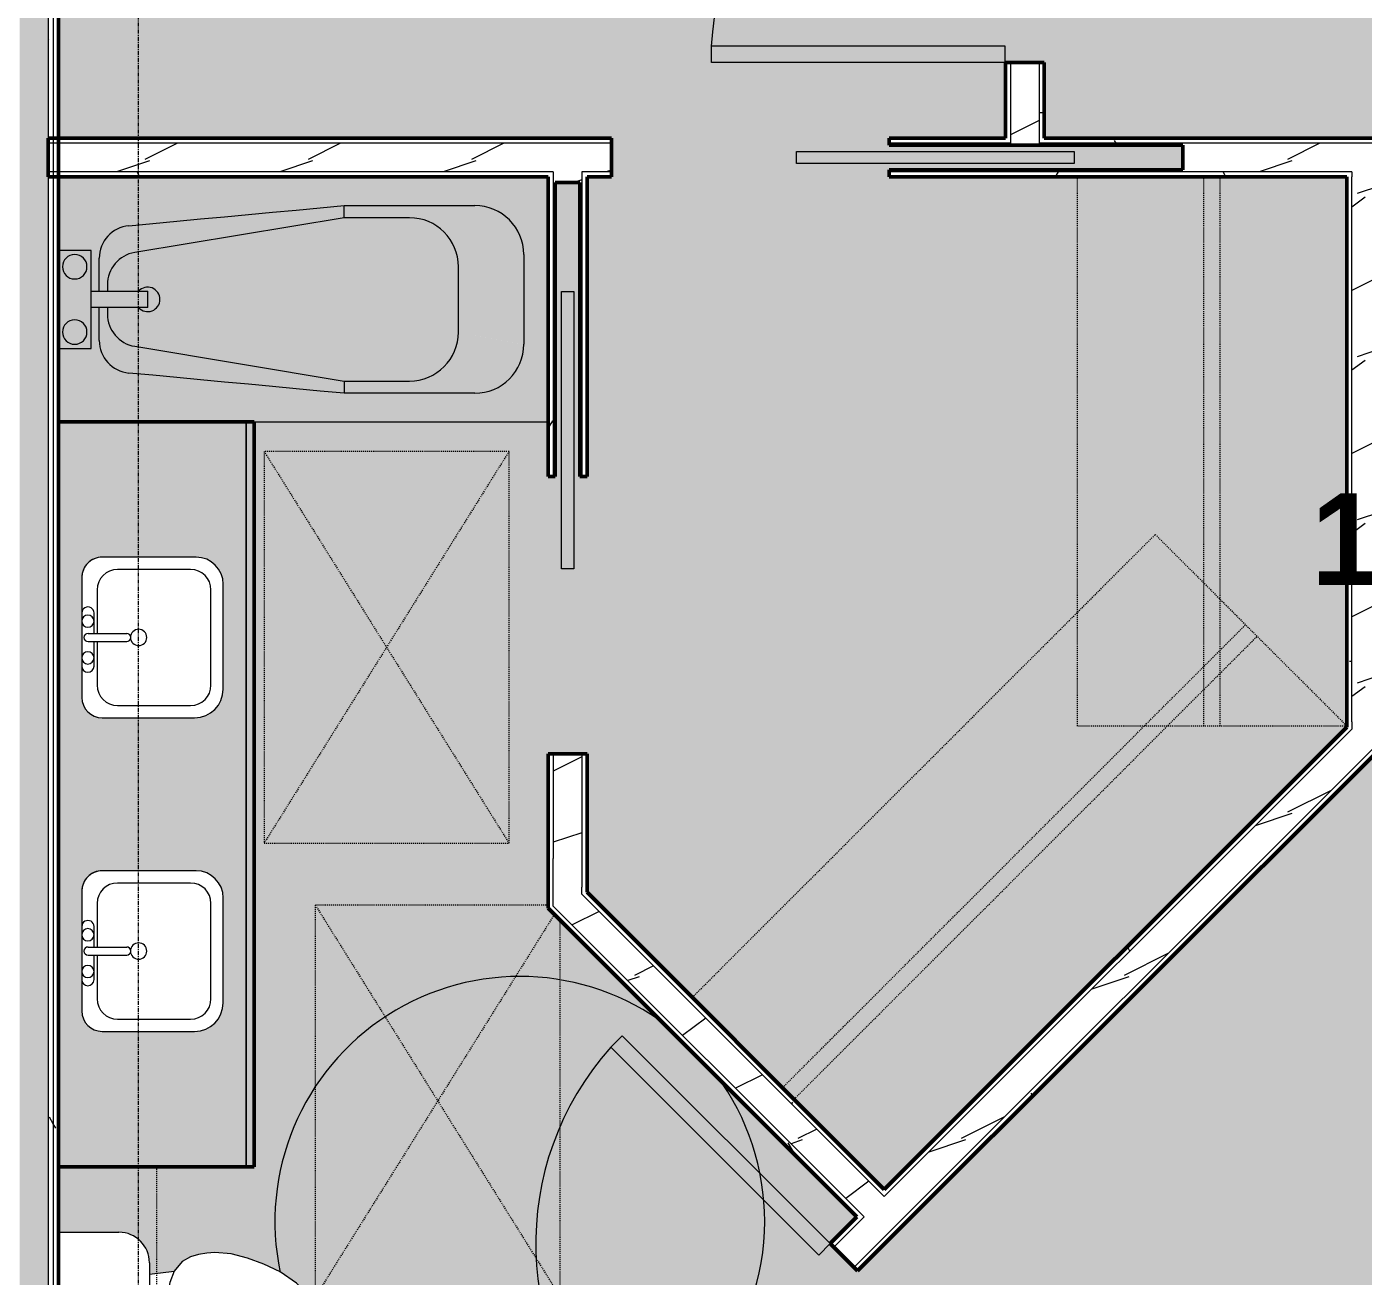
# Model space of a CAD drawing. Header units: inches. Extents: x -4294 to -464, y 9706 to 12475.
# Drawn here: x -2514 to -2350.3, y 10523.1 to 10676.2 of the extents above; entities that cross this region are included whole.
import ezdxf

# ---------------------------------------------------------------- set-up
doc = ezdxf.new("R2010")
doc.units = ezdxf.units.IN
doc.header["$MEASUREMENT"] = 0
doc.linetypes.add('Dash', pattern=[0.25, 0.125, -0.125])
doc.linetypes.add('Grid Line 1_2_', pattern=[0.875, 0.5, -0.125, 0.125, -0.125])
for name, color, linetype, lineweight in [('0-1', 7, 'Continuous', 5), ('0-2', 7, 'Continuous', 9), ('A-AREA-IDEN', 2, 'Continuous', 9), ('A-AREA-PATT-4', 141, 'Continuous', 9), ('A-DETL-1', 92, 'Continuous', 9), ('A-DOOR-1', 7, 'Continuous', 9), ('A-DOOR-2', 170, 'Continuous', 20), ('A-GENM-HDLN-1', 7, 'Dash', 9), ('A-WALL', 113, 'Continuous', 13), ('A-WALL-4', 250, 'Continuous', 50), ('A-WALL-5', 130, 'Continuous', 13), ('A-WALL-PATT-1', 7, 'Continuous', 9), ('A-WALL-PATT-2', 8, 'Continuous', 9), ('A-WALL-PATT-5', 111, 'Continuous', 9), ('I-WALL-2', 2, 'Continuous', 50), ('P-SANR-FIXT-2', 7, 'Continuous', 9), ('P-SANR-FIXT-3', 8, 'Continuous', 9), ('Q-CASE-1', 53, 'Continuous', 9), ('Q-CASE-2', 250, 'Continuous', 50), ('Q-CASE-3', 7, 'Continuous', 9), ('Q-CASE-HDLN-1', 7, 'Dash', 9), ('S-GRID-1', 1, 'Grid Line 1_2_', 9)]:
    doc.layers.add(name, color=color, linetype=linetype, lineweight=lineweight)
doc.styles.add('Century Gothic_B', font='GOTHICB.TTF', dxfattribs={"height": 11.25})
pattern_1 = [(0, (0, 0), (38.4, 9.6), [1.584, -27.216, 1.584, -27.216, -153.6]), (0, (0, 0), (38.4, 9.6), [-57.6, 1.584, -56.016, 1.584, -27.216, -67.2]), (0, (0, 0), (38.4, 9.6), [-144, 1.584, -17.616, 1.584, -46.416]), (120, (14.4, 4.8), (-27.513844, 28.4553755), [1.584, -27.216, 1.584, -27.216, -153.6]), (120, (14.4, 4.8), (-27.513844, 28.4553755), [-57.6, 1.584, -56.016, 1.584, -27.216, -67.2]), (120, (14.4, 4.8), (-27.513844, 28.4553755), [-144, 1.584, -17.616, 1.584, -46.416]), (240, (19.2, 24), (-10.886156, -38.0553755), [1.584, -27.216, 1.584, -27.216, -153.6]), (240, (19.2, 24), (-10.886156, -38.0553755), [-57.6, 1.584, -56.016, 1.584, -27.216, -67.2]), (240, (19.2, 24), (-10.886156, -38.0553755), [-144, 1.584, -17.616, 1.584, -46.416])]
pattern_2 = [(216.87, (7.997, 19.992), (59.9755286, 39.9843071), [9.996, -89.964]), (206.565, (19.992, 13.994), (-19.991807, -19.992219), [22.352, -22.352]), (198.435, (19.992, 3.998), (-39.983821, -19.991955), [12.644, -50.576])]

# ---------------------------------------------------------------- blocks, each defined once
blk = doc.blocks.new('Single-Flush - 36_ x 84_-1372824-FLOOR PLAN - 2ND FLOOR')
at = {"layer": 'A-DOOR-1'}
blk.add_arc((18, -2.38), 36.07, 180, 266.8211, dxfattribs=at)
at = {"layer": 'A-DOOR-2'}
for p, q in [((16, -2.38), (16, -38.39)), ((18, -2.38), (16, -2.38)), ((18, -2.38), (18, -38.39)), ((18, -38.39), (16, -38.39))]:
    blk.add_line(p, q, dxfattribs=at)
blk = doc.blocks.new('Pocket_Door_2385 - 34_ x 80_-1722096-FLOOR PLAN - 2ND FLOOR')
at = {"layer": 'A-DOOR-2'}
for p, q in [((-39.67, -0.75), (-39.67, 0.75)), ((-39.67, 0.75), (-5.67, 0.75)), ((-5.67, 0.75), (-5.67, -0.75)), ((-5.67, -0.75), (-39.67, -0.75))]:
    blk.add_line(p, q, dxfattribs=at)
blk = doc.blocks.new('Bath Tub - Maestro - 60_x30_-V47-FLOOR PLAN - 2ND FLOOR')
at = {"layer": 'P-SANR-FIXT-3'}
for points in [[(11.37, -30), (60, -30), (60, 0), (0, 0), (0, -9), (4, -9), (4, -14), (5, -14), (5.05, -9.3), (5.21, -8.67), (5.48, -8.06), (5.83, -7.51), (6.3, -7.01), (6.79, -6.62), (7.36, -6.31), (7.98, -6.09), (8.63, -5.97), (35, -3.5), (51, -3.5), (52.04, -3.59), (53.05, -3.86), (54, -4.3), (54.86, -4.9), (55.6, -5.64), (56.2, -6.5), (56.64, -7.45), (56.91, -8.46), (57, -9.5), (57, -20.5), (56.8, -22.05), (56.2, -23.5), (55.24, -24.74), (54, -25.7), (52.55, -26.3), (51, -26.5), (34.42, -26.45), (7.98, -23.91), (7.36, -23.69), (6.79, -23.38), (6.27, -22.97), (5.83, -22.49), (5.48, -21.94), (5.21, -21.33), (5.05, -20.7), (5, -19.39), (5, -16), (4, -16), (4, -21), (0, -21), (0, -30)], [(9.35, -9.26), (35, -5), (35, -3.5), (8.63, -5.97), (9.17, -8.44)], [(38.94, -5), (43, -5), (51, -3.5), (35, -3.5), (35, -5)], [(49, -11), (57, -9.5), (56.91, -8.46), (56.64, -7.45), (56.2, -6.5), (55.6, -5.64), (54.86, -4.9), (54, -4.3), (53.05, -3.86), (52.04, -3.59), (51, -3.5), (43, -5), (44.55, -5.2), (46.03, -5.83), (47.28, -6.81), (48.2, -8), (48.8, -9.5), (48.9, -10.25)], [(6, -13.2), (6.24, -11.83), (6.98, -10.59), (8.03, -9.72), (9.35, -9.26), (8.63, -5.97), (7.98, -6.09), (7.36, -6.31), (6.74, -6.66), (6.27, -7.03), (5.72, -7.68), (5.48, -8.06), (5.21, -8.67), (5.05, -9.3), (5, -9.96), (5.92, -12.94)], [(38.94, -25), (43, -25), (44.55, -24.8), (46, -24.2), (47.24, -23.24), (48.2, -22), (48.8, -20.5), (49, -19), (49, -11), (48.8, -9.45), (48.12, -7.9), (47.24, -6.76), (46, -5.8), (44.55, -5.2), (43, -5), (35, -5), (9.13, -9.33), (8.03, -9.72), (6.95, -10.62), (6.24, -11.83), (6, -13.2), (6, -14), (10.94, -14), (10.94, -16), (6, -16), (6, -16.8), (6.24, -18.17), (6.98, -19.41), (8.03, -20.28), (9.35, -20.74), (35, -25)], [(57, -20.5), (57, -9.5), (49, -11), (49, -19), (56.8, -20.46)], [(5, -16), (10.94, -16), (10.94, -14), (4, -14), (4, -16)], [(8.63, -24.03), (9.35, -20.74), (8.03, -20.28), (6.95, -19.38), (6.24, -18.17), (6, -16.8), (5, -20.04), (5.06, -20.74), (5.24, -21.4), (5.48, -21.94), (5.87, -22.53), (6.33, -23.02), (6.79, -23.38), (7.36, -23.69), (8, -23.92)], [(51, -26.5), (52.72, -26.23), (54, -25.7), (55.24, -24.74), (56.24, -23.4), (56.8, -22.05), (57, -20.5), (49, -19), (48.8, -20.55), (48.16, -22.05), (47.24, -23.24), (46, -24.2), (44.55, -24.8), (43, -25), (49.91, -26.3)], [(35, -26.5), (35, -25), (9.35, -20.74), (8.63, -24.03), (34.42, -26.45)], [(46, -26.5), (51, -26.5), (43, -25), (35, -25), (35, -26.5), (44.55, -26.5)]]:
    blk.add_hatch(color=256, dxfattribs=at).paths.add_polyline_path(points, flags=0)
h = blk.add_hatch(color=256, dxfattribs=at)
h.paths.add_polyline_path([(4, -21), (4, -9), (0, -9), (0, -21), (3.5, -21)], flags=0)
h.paths.add_polyline_path([(2, -20.5), (1.61, -20.45), (1.25, -20.3), (0.94, -20.06), (0.7, -19.75), (0.55, -19.39), (0.5, -19), (0.55, -18.61), (0.7, -18.25), (0.94, -17.94), (1.25, -17.7), (1.61, -17.55), (2, -17.5), (2.39, -17.55), (2.75, -17.7), (3.06, -17.94), (3.3, -18.25), (3.45, -18.61), (3.5, -19), (3.43, -19.44), (3.3, -19.75), (3.06, -20.06), (2.75, -20.3), (2.38, -20.45)], flags=0)
h.paths.add_polyline_path([(2, -12.5), (1.61, -12.45), (1.25, -12.3), (0.94, -12.06), (0.7, -11.75), (0.55, -11.39), (0.5, -11), (0.55, -10.61), (0.7, -10.25), (0.94, -9.94), (1.25, -9.7), (1.61, -9.55), (2, -9.5), (2.39, -9.55), (2.75, -9.7), (3.06, -9.94), (3.3, -10.25), (3.45, -10.61), (3.5, -11), (3.45, -11.39), (3.3, -11.75), (3.06, -12.06), (2.75, -12.3), (2.39, -12.45)], flags=0)
h = blk.add_hatch(color=256, dxfattribs=at)
h.paths.add_polyline_path([(2, -20.5), (2.39, -20.45), (2.75, -20.3), (3.06, -20.06), (3.3, -19.75), (3.45, -19.39), (3.5, -19), (3.45, -18.61), (3.3, -18.25), (3.02, -17.91), (2.75, -17.7), (2.39, -17.55), (2, -17.5), (1.61, -17.55), (1.25, -17.7), (0.94, -17.94), (0.7, -18.25), (0.55, -18.61), (0.5, -19), (0.55, -19.39), (0.7, -19.75), (0.94, -20.06), (1.25, -20.3), (1.61, -20.45)], flags=0)
h.paths.add_polyline_path([(2, -12.5), (2.39, -12.45), (2.75, -12.3), (3.06, -12.06), (3.33, -11.67), (3.45, -11.39), (3.5, -11), (3.45, -10.61), (3.3, -10.25), (3.06, -9.94), (2.75, -9.7), (2.39, -9.55), (2, -9.5), (1.61, -9.55), (1.25, -9.7), (0.94, -9.94), (0.7, -10.25), (0.55, -10.61), (0.5, -11), (0.55, -11.39), (0.7, -11.75), (0.94, -12.06), (1.25, -12.3), (1.61, -12.45)], flags=0)
h = blk.add_hatch(color=256, dxfattribs=at)
h.paths.add_polyline_path([(5, -20.04), (6, -16.8), (6, -16), (5, -16), (5, -19.61)], flags=0)
h.paths.add_polyline_path([(5.05, -14), (6, -14), (6, -13.2), (5, -9.96), (5, -14)], flags=0)
at = {"layer": 'P-SANR-FIXT-2'}
for p, q in [((35, -3.5), (51, -3.5)), ((35, -5), (35, -3.5)), ((35, -5), (9.35, -9.26)), ((43, -5), (35, -5)), ((4, -9), (0, -9)), ((4, -14), (4, -9)), ((57, -9.5), (57, -20.5)), ((5, -14), (5, -9.96)), ((49, -19), (49, -11)), ((4, -16), (4, -14)), ((4, -14), (10.94, -14)), ((6, -13.2), (6, -14)), ((10.94, -16), (10.94, -14)), ((4, -21), (4, -16)), ((10.94, -16), (4, -16)), ((5, -20.04), (5, -16)), ((6, -16), (6, -16.8)), ((0, -21), (4, -21)), ((9.35, -20.74), (35, -25)), ((35, -25), (35, -26.5)), ((35, -25), (43, -25)), ((51, -26.5), (35, -26.5)), ((24, -30), (60, -30))]:
    blk.add_line(p, q, dxfattribs=at)
at = {"layer": 'P-SANR-FIXT-2', "flags": 128}
for points in [[(8.63, -5.97), (11.56, -5.7), (14.49, -5.42), (17.42, -5.15), (20.35, -4.87), (23.28, -4.6), (26.21, -4.32), (29.14, -4.05), (32.07, -3.77), (35, -3.5)], [(35, -26.5), (32.07, -26.23), (29.14, -25.95), (26.21, -25.68), (23.28, -25.4), (20.35, -25.13), (17.42, -24.85), (14.49, -24.58), (11.56, -24.3), (8.63, -24.03)]]:
    blk.add_lwpolyline(points, dxfattribs=at)
at = {"layer": 'P-SANR-FIXT-2'}
for centre, radius, start, end in [((51, -9.5), 6, 0, 90), ((9, -9.96), 4, 95.3558, 180), ((43, -11), 6, 360, 90), ((2, -11), 1.5, 0, 180), ((10, -13.2), 4, 99.4223, 180), ((2, -11), 1.5, 180, 360), ((10.94, -15), 1.5, 0, 137.9289), ((10.94, -15), 1.5, 222.0711, 360), ((2, -19), 1.5, 0, 180), ((10, -16.8), 4, 180, 260.5777), ((2, -19), 1.5, 180, 360), ((43, -19), 6, 270, 0), ((9, -20.04), 4, 180, 264.6442), ((51, -20.5), 6, 270, 0)]:
    blk.add_arc(centre, radius, start, end, dxfattribs=at)
blk = doc.blocks.new('Toilet-Domestic-3D - Toilet-Domestic-3D-1352612-FLOOR PLAN - 2ND FLOOR')
at = {"layer": 'P-SANR-FIXT-2'}
for p, q in [((-9.98, 11.75), (-9.98, 19.18)), ((9.98, 19.18), (9.98, 11.75)), ((6.25, 8.02), (-6.25, 8.02)), ((-4.86, 8.02), (-5.21, 5)), ((4.86, 8.02), (5.21, 5)), ((-5.21, 5), (-6.4, 4)), ((-3.84, 5.5), (-5.21, 5)), ((-1, 6), (-3.84, 5.5)), ((1, 6), (-1, 6)), ((3.84, 5.5), (1, 6)), ((5.21, 5), (3.84, 5.5)), ((6.4, 4), (5.21, 5)), ((-6.4, 4), (-6.97, 3)), ((6.97, 3), (6.4, 4)), ((-7.24, 2), (-7.41, 1)), ((-6.97, 3), (-7.24, 2)), ((7.24, 2), (6.97, 3)), ((7.41, 1), (7.24, 2)), ((-7.41, 1), (-7.5, 0)), ((7.5, 0), (7.41, 1)), ((-7.5, 0), (-7.33, -1.99)), ((7.33, -1.99), (7.5, 0)), ((-7.33, -1.99), (-6.79, -4)), ((6.79, -4), (7.33, -1.99)), ((-6.79, -4), (-6.06, -6)), ((6.06, -6), (6.79, -4)), ((-6.06, -6), (-5.13, -8)), ((5.13, -8), (6.06, -6)), ((-5.13, -8), (-3.74, -10)), ((3.74, -10), (5.13, -8)), ((-3.74, -10), (-2.74, -11)), ((-2.74, -11), (-1.87, -11.5)), ((1.87, -11.5), (2.74, -11)), ((2.74, -11), (3.74, -10)), ((-1.87, -11.5), (-0.5, -12)), ((-0.5, -12), (0.5, -12)), ((0.5, -12), (1.87, -11.5))]:
    blk.add_line(p, q, dxfattribs=at)
for centre, start, end in [((-6.25, 11.75), 180, 270), ((6.25, 11.75), 270, 360)]:
    blk.add_arc(centre, 3.73, start, end, dxfattribs=at)
blk = doc.blocks.new('OD_CW_Upper Cabinet - OD_CW_Upper Cabinet-1867077-FLOOR PLAN - 2ND FLOOR')
at = {"layer": 'Q-CASE-HDLN-1'}
for p, q in [((0.74, -24), (0.74, -12)), ((0.74, -12), (34.74, -12)), ((34.74, -12), (34.74, -24)), ((34.74, -24), (0.74, -24))]:
    blk.add_line(p, q, dxfattribs=at)
blk = doc.blocks.new('OD_CW_Base Cabinet - OD_CW_Base Cabinet-1954172-FLOOR PLAN - 2ND FLOOR')
at = {"layer": 'Q-CASE-1'}
blk.add_hatch(color=256, dxfattribs=at).paths.add_polyline_path([(92.01, 0), (0.74, 0), (0.74, -1), (92.01, -1)], flags=0)
h = blk.add_hatch(color=256, dxfattribs=at)
h.paths.add_polyline_path([(92.01, -24), (92.01, -1), (0.74, -1), (0.74, -24), (91.93, -24)], flags=0)
h.paths.add_polyline_path([(75.43, -7.3), (75.43, -18.62), (75.34, -19.27), (75.09, -19.87), (74.7, -20.39), (74.18, -20.79), (73.58, -21.04), (72.93, -21.12), (58.24, -21.12), (57.6, -21.04), (56.99, -20.79), (56.48, -20.39), (56.08, -19.87), (55.83, -19.27), (55.74, -18.62), (55.74, -7.12), (55.86, -6.26), (56.19, -5.46), (56.72, -4.77), (57.4, -4.25), (58.24, -3.91), (59.06, -3.8), (71.93, -3.8), (72.93, -3.96), (73.68, -4.27), (74.4, -4.83), (74.96, -5.55), (75.31, -6.4)], flags=0)
h.paths.add_polyline_path([(37, -18.62), (36.92, -19.27), (36.67, -19.87), (36.27, -20.39), (35.75, -20.79), (35.15, -21.04), (34.5, -21.12), (19.82, -21.12), (19.17, -21.04), (18.57, -20.79), (18.05, -20.39), (17.65, -19.87), (17.4, -19.27), (17.32, -18.62), (17.32, -7.12), (17.43, -6.26), (17.76, -5.46), (18.29, -4.77), (18.98, -4.25), (19.82, -3.91), (20.64, -3.8), (33.5, -3.8), (34.5, -3.96), (35.25, -4.27), (35.98, -4.83), (36.54, -5.55), (36.89, -6.4), (37, -7.3)], flags=0)
at = {"layer": 'Q-CASE-2'}
for p, q in [((0.74, -24), (0.74, 0)), ((0.74, 0), (92.01, 0)), ((92.01, 0), (92.01, -24))]:
    blk.add_line(p, q, dxfattribs=at)
at = {"layer": 'Q-CASE-3'}
for p, q in [((0.74, -1), (0.74, 0)), ((0.74, 0), (92.01, 0)), ((92.01, -1), (0.74, -1)), ((0.74, -24), (0.74, -1)), ((0.74, -1), (92.01, -1)), ((92.01, 0), (92.01, -1)), ((92.01, -1), (92.01, -24))]:
    blk.add_line(p, q, dxfattribs=at)
blk = doc.blocks.new('ADA Clearances - 30_x48_-2253128-FLOOR PLAN - 2ND FLOOR')
at = {"layer": 'A-GENM-HDLN-1'}
for p, q in [((15, -24), (-15, 24)), ((-15, -24), (15, 24)), ((15, 24), (-15, 24)), ((-15, 24), (-15, -24)), ((15, -24), (15, 24)), ((-15, -24), (15, -24))]:
    blk.add_line(p, q, dxfattribs=at)
blk = doc.blocks.new('ADA Clearances - 30_x48_-V48-FLOOR PLAN - 2ND FLOOR')
at = {"layer": 'A-GENM-HDLN-1'}
for p, q in [((15, -24), (-15, 24)), ((15, 24), (-15, 24)), ((-15, 24), (-15, -22.14)), ((-14.29, -22.86), (15, 24)), ((15, -24), (15, 24)), ((-13.52, -24), (15, -24))]:
    blk.add_line(p, q, dxfattribs=at)
blk = doc.blocks.new('M_Sink Vanity-Square - 500 x 440mm-1352614-FLOOR PLAN - 2ND FLOOR')
at = {"layer": 'P-SANR-FIXT-2'}
for p, q in [((7.96, 7.09), (-6.72, 7.09)), ((7.96, 7.09), (-6.72, 7.09)), ((3.62, 7.09), (-2.88, 7.09)), ((0.12, 5.22), (-5.22, 5.22)), ((-2.88, 5.59), (0.12, 5.59)), ((0.12, 6.33), (0.12, 1.59)), ((1.12, 6.33), (1.12, 1.59)), ((1.12, 5.59), (3.62, 5.59)), ((6.46, 5.22), (1.12, 5.22)), ((-9.22, 4.59), (-9.22, -6.73)), ((-9.22, 4.59), (-9.22, -6.73)), ((10.46, -6.91), (10.46, 4.59)), ((10.46, -6.91), (10.46, 4.59)), ((-7.72, 2.72), (-7.72, -6.23)), ((8.96, -6.23), (8.96, 2.72)), ((-5.22, -8.73), (6.46, -8.73)), ((-5.72, -10.23), (7.14, -10.23)), ((-5.72, -10.23), (7.14, -10.23))]:
    blk.add_line(p, q, dxfattribs=at)
for centre, radius, start, end in [((-6.72, 4.59), 2.5, 90, 180), ((-6.72, 4.59), 2.5, 90, 180), ((-2.88, 6.34), 0.75, 90, 270), ((-1.88, 6.34), 0.75, 360, 180), ((0.62, 6.33), 0.5, 360, 180), ((2.62, 6.34), 0.75, 360, 180), ((3.62, 6.34), 0.75, 270, 90), ((7.96, 4.59), 2.5, 0, 90), ((7.96, 4.59), 2.5, 360, 90), ((-5.22, 2.72), 2.5, 90, 180), ((-1.88, 6.34), 0.75, 180, 0), ((2.62, 6.34), 0.75, 180, 360), ((6.46, 2.72), 2.5, 0, 90), ((0.62, 0.13), 1, 360, 180), ((0.62, 0.13), 1, 180, 0), ((0.62, 1.59), 0.5, 180, 0), ((-5.22, -6.23), 2.5, 180, 270), ((6.46, -6.23), 2.5, 270, 0), ((-5.72, -6.73), 3.5, 180, 270), ((-5.72, -6.73), 3.5, 180, 270), ((7.14, -6.91), 3.32, 270, 360), ((7.14, -6.91), 3.32, 270, 0)]:
    blk.add_arc(centre, radius, start, end, dxfattribs=at)
blk = doc.blocks.new('Single-Flush - 36_ x 84_-1372839-FLOOR PLAN - 2ND FLOOR')
at = {"layer": 'A-DOOR-1'}
blk.add_arc((18, 2.37), 36.07, 93.1789, 180, dxfattribs=at)
at = {"layer": 'A-DOOR-2'}
for p, q in [((16, 2.37), (16, 38.39)), ((18, 38.39), (16, 38.39)), ((18, 2.37), (18, 38.39)), ((18, 2.37), (16, 2.37))]:
    blk.add_line(p, q, dxfattribs=at)
blk = doc.blocks.new('OD_CW_Closet - OD_CW_Closet-2069093-FLOOR PLAN - 2ND FLOOR')
at = {"layer": 'Q-CASE-HDLN-1'}
for p, q in [((0.74, -24), (0.74, 9.27)), ((0.74, 9.27), (80.94, 9.27)), ((80.94, 9.27), (80.94, -24)), ((0.74, -6.37), (80.94, -6.37)), ((0.74, -8.37), (80.94, -8.37)), ((80.94, -24), (0.74, -24))]:
    blk.add_line(p, q, dxfattribs=at)
blk = doc.blocks.new('OD_CW_Closet - OD_CW_Closet-2069094-FLOOR PLAN - 2ND FLOOR')
at = {"layer": 'Q-CASE-HDLN-1'}
for p, q in [((0.74, -24), (0.74, 9)), ((0.74, 9), (68.04, 9)), ((68.04, 9), (68.04, -24)), ((0.74, -6.5), (68.04, -6.5)), ((0.74, -8.5), (68.04, -8.5)), ((68.04, -24), (0.74, -24))]:
    blk.add_line(p, q, dxfattribs=at)
blk = doc.blocks.new('CTR - 1st Phase - Unit Layouts_rvt-1-FLOOR PLAN - 2ND FLOOR')
at = {"layer": 'A-WALL-PATT-1'}
h = blk.add_hatch(dxfattribs=at)
h.set_pattern_fill('FP_1', color=256, style=0, pattern_type=2)
h.set_pattern_definition(pattern_1)
h.paths.add_polyline_path([(-2390, 10662.5), (-2389.37, 10662.5), (-2389.37, 10671.76), (-2390, 10671.76), (-2390, 10664.4)], flags=0)
h.paths.add_polyline_path([(-2389.37, 10707.76), (-2389.37, 10843.14), (-2390, 10843.14), (-2390, 10707.76)], flags=0)
h = blk.add_hatch(dxfattribs=at)
h.set_pattern_fill('FP_1', color=256, style=0, pattern_type=2)
h.set_pattern_definition(pattern_1)
h.paths.add_polyline_path([(-2347.15, 10661.88), (-2297.07, 10661.88), (-2297.07, 10662.5), (-2390, 10662.5), (-2390, 10661.88), (-2360.39, 10661.88)], flags=0)
h.paths.add_polyline_path([(-2393.5, 10661.88), (-2393.5, 10662.5), (-2408.37, 10662.5), (-2408.37, 10661.88), (-2402.28, 10661.88)], flags=0)
h.paths.add_polyline_path([(-2457.4, 10661.88), (-2442.37, 10661.88), (-2442.37, 10662.5), (-2510.12, 10662.49), (-2510.12, 10661.88)], flags=0)
h = blk.add_hatch(dxfattribs=at)
h.set_pattern_fill('FP_1', color=256, style=0, pattern_type=2)
h.set_pattern_definition(pattern_1)
h.paths.add_polyline_path([(-2297.07, 10657.75), (-2297.07, 10658.38), (-2348.17, 10658.38), (-2348.17, 10657.75), (-2308.64, 10657.75)], flags=0)
h.paths.add_polyline_path([(-2372.37, 10657.75), (-2351.67, 10657.75), (-2351.67, 10658.38), (-2408.37, 10658.38), (-2408.37, 10657.75), (-2402.28, 10657.75)], flags=0)
h.paths.add_polyline_path([(-2443.62, 10657.75), (-2442.37, 10657.75), (-2442.37, 10658.38), (-2446, 10658.38), (-2446, 10657.75), (-2445.37, 10657.75)], flags=0)
h.paths.add_polyline_path([(-2449.5, 10657.75), (-2449.5, 10658.38), (-2510.12, 10658.37), (-2510.12, 10657.75), (-2450.12, 10657.75)], flags=0)
h = blk.add_hatch(dxfattribs=at)
h.set_pattern_fill('FP_1', color=256, style=0, pattern_type=2)
h.set_pattern_definition(pattern_1)
h.paths.add_polyline_path([(-2449.5, 10568.43), (-2449.5, 10587.06), (-2450.12, 10587.06), (-2450.12, 10569.05)], flags=0)
h.paths.add_polyline_path([(-2450.12, 10621.06), (-2449.5, 10621.06), (-2449.5, 10657.75), (-2450.12, 10657.75), (-2450.12, 10627.75)], flags=0)
h = blk.add_hatch(dxfattribs=at)
h.set_pattern_fill('FP_1', color=256, style=0, pattern_type=2)
h.set_pattern_definition(pattern_1)
h.paths.add_polyline_path([(-2352.3, 10590.36), (-2351.67, 10590.98), (-2351.67, 10657.75), (-2352.3, 10657.75), (-2352.3, 10590.98)], flags=0)
h = blk.add_hatch(dxfattribs=at)
h.set_pattern_fill('FP_1', color=256, style=0, pattern_type=2)
h.set_pattern_definition(pattern_1)
h.paths.add_polyline_path([(-2480.62, 10461.15), (-2440.59, 10501.18), (-2441.03, 10501.63), (-2481.06, 10461.6)], flags=0)
h.paths.add_polyline_path([(-2415.13, 10526.64), (-2411.42, 10530.35), (-2411.86, 10530.79), (-2415.58, 10527.08)], flags=0)
h.paths.add_polyline_path([(-2408.95, 10532.83), (-2351.67, 10590.1), (-2351.67, 10590.98), (-2409.39, 10533.27)], flags=0)
h.paths.add_polyline_path([(-2348.17, 10593.6), (-2343.72, 10598.06), (-2344.16, 10598.5), (-2348.17, 10594.48), (-2348.17, 10593.89)], flags=0)
h.paths.add_polyline_path([(-2299.88, 10641.9), (-2296.45, 10645.33), (-2296.45, 10646.21), (-2300.32, 10642.34)], flags=0)
h = blk.add_hatch(dxfattribs=at)
h.set_pattern_fill('FP_1', color=256, style=0, pattern_type=2)
h.set_pattern_definition(pattern_1)
h.paths.add_polyline_path([(-2477.7, 10458.24), (-2437.67, 10498.27), (-2438.12, 10498.71), (-2478.15, 10458.68)], flags=0)
h.paths.add_polyline_path([(-2412.22, 10523.72), (-2340.8, 10595.14), (-2341.24, 10595.58), (-2412.66, 10524.17)], flags=0)
h.paths.add_polyline_path([(-2296.96, 10638.98), (-2292.32, 10643.62), (-2292.32, 10644.5), (-2297.4, 10639.42)], flags=0)
h = blk.add_hatch(dxfattribs=at)
h.set_pattern_fill('FP_1', color=256, style=0, pattern_type=2)
h.set_pattern_definition(pattern_1)
h.paths.add_polyline_path([(-2409.39, 10533.27), (-2408.95, 10533.71), (-2446, 10570.76), (-2446, 10569.88), (-2409.83, 10533.71)], flags=0)
h = blk.add_hatch(dxfattribs=at)
h.set_pattern_fill('FP_1', color=256, style=0, pattern_type=2)
h.set_pattern_definition(pattern_1)
h.paths.add_polyline_path([(-2412.31, 10530.35), (-2411.86, 10530.79), (-2450.12, 10569.05), (-2450.12, 10568.17), (-2412.66, 10530.71)], flags=0)
at = {"layer": 'A-WALL-PATT-2'}
h = blk.add_hatch(dxfattribs=at)
h.set_pattern_fill('FP_2', color=256, style=0, pattern_type=2)
h.set_pattern_definition(pattern_2)
h.paths.add_polyline_path([(-2390, 10661.88), (-2390, 10671.76), (-2393.5, 10671.76), (-2393.5, 10661.88)], flags=0)
h.paths.add_polyline_path([(-2390, 10707.76), (-2390, 10843.14), (-2393.5, 10843.14), (-2393.5, 10707.76)], flags=0)
h = blk.add_hatch(dxfattribs=at)
h.set_pattern_fill('FP_2', color=256, style=0, pattern_type=2)
h.set_pattern_definition(pattern_2)
h.paths.add_polyline_path([(-2296.45, 10658.38), (-2296.45, 10661.88), (-2408.37, 10661.88), (-2408.37, 10661.63), (-2372.37, 10661.63), (-2372.37, 10658.63), (-2408.37, 10658.63), (-2408.37, 10658.38), (-2297.07, 10658.38)], flags=0)
h.paths.add_polyline_path([(-2442.37, 10658.38), (-2442.37, 10661.88), (-2510.12, 10661.88), (-2510.12, 10658.38), (-2443.62, 10658.38)], flags=0)
h = blk.add_hatch(dxfattribs=at)
h.set_pattern_fill('FP_2', color=256, style=0, pattern_type=2)
h.set_pattern_definition(pattern_2)
h.paths.add_polyline_path([(-2446, 10569.88), (-2446, 10587.06), (-2449.5, 10587.06), (-2449.5, 10573.38), (-2446.26, 10570.14)], flags=0)
h.paths.add_polyline_path([(-2446, 10621.06), (-2446, 10658.38), (-2449.5, 10658.38), (-2449.5, 10621.06), (-2449.25, 10621.06), (-2449.25, 10657.06), (-2446.25, 10657.06), (-2446.25, 10621.06)], flags=0)
h = blk.add_hatch(dxfattribs=at)
h.set_pattern_fill('FP_2', color=256, style=0, pattern_type=2)
h.set_pattern_definition(pattern_2)
h.paths.add_polyline_path([(-2351.67, 10590.1), (-2348.17, 10593.6), (-2348.17, 10658.38), (-2351.67, 10658.38), (-2351.67, 10590.36)], flags=0)
h = blk.add_hatch(dxfattribs=at)
h.set_pattern_fill('FP_2', color=256, style=0, pattern_type=2)
h.set_pattern_definition(pattern_2)
h.paths.add_polyline_path([(-2478.15, 10458.68), (-2438.12, 10498.71), (-2440.59, 10501.18), (-2480.62, 10461.15)], flags=0)
h.paths.add_polyline_path([(-2412.66, 10524.17), (-2341.24, 10595.58), (-2343.72, 10598.06), (-2415.13, 10526.64)], flags=0)
h.paths.add_polyline_path([(-2297.4, 10639.42), (-2292.95, 10643.88), (-2292.95, 10648.83), (-2299.88, 10641.9), (-2297.49, 10639.51)], flags=0)
h = blk.add_hatch(dxfattribs=at)
h.set_pattern_fill('FP_2', color=256, style=0, pattern_type=2)
h.set_pattern_definition(pattern_2)
h.paths.add_polyline_path([(-2411.42, 10530.35), (-2408.95, 10532.83), (-2449.5, 10573.38), (-2449.5, 10568.43), (-2411.86, 10530.79)], flags=0)
at = {"layer": 'A-DETL-1'}
for start, end in [(53.1643, 192.061), (0, 36.4859), (208.0923, 0)]:
    blk.add_arc((-2453.6, 10529.8), 30, start, end, dxfattribs=at)
at = {"layer": 'A-WALL-4'}
for p, q in [((-2389.37, 10671.76), (-2394.12, 10671.76)), ((-2394.12, 10671.76), (-2394.12, 10662.5)), ((-2389.37, 10662.5), (-2389.37, 10671.76)), ((-2442.37, 10662.5), (-2511.37, 10662.5)), ((-2511.37, 10662.5), (-2511.37, 10657.75)), ((-2442.37, 10657.75), (-2442.37, 10662.5)), ((-2394.12, 10662.5), (-2408.37, 10662.5)), ((-2408.37, 10662.5), (-2408.37, 10661.63)), ((-2408.37, 10661.63), (-2372.37, 10661.63)), ((-2297.07, 10662.5), (-2389.37, 10662.5)), ((-2372.37, 10661.63), (-2372.37, 10658.63)), ((-2372.37, 10658.63), (-2408.37, 10658.63)), ((-2408.37, 10658.63), (-2408.37, 10657.75)), ((-2511.37, 10657.75), (-2450.12, 10657.75)), ((-2450.12, 10657.75), (-2450.12, 10621.06)), ((-2449.25, 10621.06), (-2449.25, 10657.06)), ((-2449.25, 10657.06), (-2446.25, 10657.06)), ((-2446.25, 10657.06), (-2446.25, 10621.06)), ((-2445.37, 10657.75), (-2442.37, 10657.75)), ((-2445.37, 10621.06), (-2445.37, 10657.75)), ((-2408.37, 10657.75), (-2352.3, 10657.75)), ((-2352.3, 10657.75), (-2352.3, 10590.36)), ((-2450.12, 10621.06), (-2449.25, 10621.06)), ((-2446.25, 10621.06), (-2445.37, 10621.06)), ((-2412.22, 10523.72), (-2342.04, 10593.9)), ((-2352.3, 10590.36), (-2408.95, 10533.71)), ((-2445.37, 10587.06), (-2450.12, 10587.06)), ((-2450.12, 10587.06), (-2450.12, 10574.89)), ((-2445.37, 10570.14), (-2445.37, 10587.06)), ((-2450.12, 10574.89), (-2450.12, 10569.05)), ((-2408.95, 10533.71), (-2445.37, 10570.14)), ((-2450.12, 10569.05), (-2450.12, 10568.17)), ((-2450.12, 10568.17), (-2412.31, 10530.35)), ((-2412.31, 10530.35), (-2415.58, 10527.08)), ((-2415.58, 10527.08), (-2412.22, 10523.72))]:
    blk.add_line(p, q, dxfattribs=at)
at = {"layer": 'A-WALL-5'}
for p, q in [((-2393.5, 10671.76), (-2393.5, 10662.5)), ((-2390, 10671.76), (-2390, 10662.5)), ((-2442.37, 10661.88), (-2511.37, 10661.88)), ((-2393.5, 10661.88), (-2408.37, 10661.88)), ((-2393.5, 10662.5), (-2393.5, 10661.88)), ((-2390, 10662.5), (-2390, 10661.88)), ((-2297.07, 10661.88), (-2390, 10661.88)), ((-2449.5, 10658.38), (-2511.37, 10658.38)), ((-2449.5, 10658.38), (-2449.5, 10657.75)), ((-2442.37, 10658.38), (-2446, 10658.38)), ((-2446, 10658.38), (-2446, 10657.75)), ((-2351.67, 10658.38), (-2408.37, 10658.38)), ((-2351.67, 10658.38), (-2351.67, 10657.75)), ((-2449.5, 10657.75), (-2449.5, 10621.06)), ((-2446, 10657.75), (-2446, 10621.06)), ((-2351.67, 10590.98), (-2351.67, 10657.75)), ((-2341.24, 10595.58), (-2412.66, 10524.17)), ((-2351.67, 10590.98), (-2351.67, 10590.1)), ((-2351.67, 10590.1), (-2408.95, 10532.83)), ((-2449.5, 10587.06), (-2449.5, 10574.26)), ((-2446, 10587.06), (-2446, 10570.76)), ((-2449.5, 10573.38), (-2449.5, 10574.26)), ((-2449.5, 10568.43), (-2449.5, 10573.38)), ((-2446, 10569.88), (-2446, 10570.76)), ((-2446, 10569.88), (-2409.39, 10533.27)), ((-2449.5, 10568.43), (-2411.86, 10530.79)), ((-2409.39, 10533.27), (-2408.95, 10532.83)), ((-2411.42, 10530.35), (-2415.13, 10526.64)), ((-2411.86, 10530.79), (-2411.42, 10530.35))]:
    blk.add_line(p, q, dxfattribs=at)
at = {"layer": '0-2'}
for name, p, rotation in [('Single-Flush - 36_ x 84_-1372824-FLOOR PLAN - 2ND FLOOR', (-2391.75, 10689.76), 269.9999999999788), ('Pocket_Door_2385 - 34_ x 80_-1722096-FLOOR PLAN - 2ND FLOOR', (-2425.37, 10660.13), 180), ('OD_CW_Closet - OD_CW_Closet-2069094-FLOOR PLAN - 2ND FLOOR', (-2376.3, 10589.71), 90.0000000000261), ('Pocket_Door_2385 - 34_ x 80_-1722096-FLOOR PLAN - 2ND FLOOR', (-2447.75, 10604.06), 269.9999999999695), ('OD_CW_Base Cabinet - OD_CW_Base Cabinet-1954172-FLOOR PLAN - 2ND FLOOR', (-2486.12, 10628.49), 269.999999999969), ('ADA Clearances - 30_x48_-2253128-FLOOR PLAN - 2ND FLOOR', (-2469.92, 10600.13), 180), ('OD_CW_Closet - OD_CW_Closet-2069093-FLOOR PLAN - 2ND FLOOR', (-2426.44, 10550.16), 45.00000000002335), ('M_Sink Vanity-Square - 500 x 440mm-1352614-FLOOR PLAN - 2ND FLOOR', (-2500.16, 10600.71), 89.99999999995252), ('M_Sink Vanity-Square - 500 x 440mm-1352614-FLOOR PLAN - 2ND FLOOR', (-2500.16, 10562.29), 89.99999999995252), ('ADA Clearances - 30_x48_-V48-FLOOR PLAN - 2ND FLOOR', (-2463.65, 10544.55), 180), ('Single-Flush - 36_ x 84_-1372839-FLOOR PLAN - 2ND FLOOR', (-2426.63, 10512.67), 45.00000000011767), ('OD_CW_Upper Cabinet - OD_CW_Upper Cabinet-1867077-FLOOR PLAN - 2ND FLOOR', (-2486.12, 10537.22), 269.9999999999666), ('Toilet-Domestic-3D - Toilet-Domestic-3D-1352612-FLOOR PLAN - 2ND FLOOR', (-2490.95, 10518.48), 89.99999999997571)]:
    blk.add_blockref(name, p, dxfattribs=dict(at, rotation=rotation))
blk.add_blockref('Bath Tub - Maestro - 60_x30_-V47-FLOOR PLAN - 2ND FLOOR', (-2510.12, 10657.75), dxfattribs=at)
blk = doc.blocks.new('CTR - 1st Phase - Shell_rvt-1-FLOOR PLAN - 2ND FLOOR')
at = {"layer": 'S-GRID-1'}
blk.add_line((-2500.32, 9836.18), (-2500.32, 12413.74), dxfattribs=at)

msp = doc.modelspace()

# ---------------------------------------------------------------- hatches: boundary and pattern name
at = {"layer": 'A-AREA-PATT-4'}
h = msp.add_hatch(color=256, dxfattribs=at)
h.paths.add_polyline_path([(-2402.275, 10418.7894), (-2363.5891, 10418.7894), (-2363.5891, 10478.0768), (-2368.3003, 10482.788), (-2371.1069, 10479.9814), (-2370.5765, 10479.4511), (-2372.3443, 10477.6833), (-2372.8746, 10478.2137), (-2373.0514, 10478.0369), (-2375.4379, 10480.4234), (-2400.1866, 10455.6746), (-2399.2143, 10454.7024), (-2425.3773, 10428.5394), (-2423.9631, 10427.1252), (-2424.1399, 10426.9484), (-2423.6095, 10426.4181), (-2425.3773, 10424.6503), (-2425.9076, 10425.1807), (-2432.2989, 10418.7894), (-2408.9475, 10418.7894)], flags=0)
h.paths.add_polyline_path([(-2476.5133, 10456.4735), (-2451.0574, 10481.9293), (-2449.82, 10480.6919), (-2475.2759, 10455.236)], flags=0)
h.paths.add_polyline_path([(-2264.4527, 10418.7894), (-2076.7987, 10418.7894), (-2076.7987, 10546.6049), (-2133.0746, 10546.6049), (-2133.0746, 10545.8549), (-2135.5746, 10545.8549), (-2135.5746, 10546.6049), (-2172.8246, 10546.6049), (-2172.8246, 10547.9799), (-2207.8246, 10547.9799), (-2207.8246, 10546.6049), (-2208.0746, 10546.6049), (-2208.0746, 10545.8549), (-2213.0746, 10545.8549), (-2213.0746, 10546.6049), (-2213.3246, 10546.6049), (-2213.3246, 10547.9799), (-2248.3246, 10547.9799), (-2248.3246, 10546.6049), (-2285.5746, 10546.6049), (-2285.5746, 10545.8549), (-2288.0746, 10545.8549), (-2288.0746, 10546.6049), (-2304.4834, 10546.6049), (-2306.3759, 10544.7124), (-2309.7346, 10548.0712), (-2268.0509, 10589.7549), (-2243.5257, 10589.7549), (-2243.5257, 10613.7549), (-2238.7757, 10613.7549), (-2238.7757, 10621.7549), (-2203.0257, 10621.7549), (-2203.0257, 10613.7549), (-2076.7987, 10613.7549), (-2076.7987, 10842.5144), (-2292.3237, 10842.5144), (-2292.3237, 10704.1299), (-2297.0737, 10704.1299), (-2297.0737, 10842.5144), (-2389.3737, 10842.5144), (-2389.3737, 10707.7644), (-2394.1237, 10707.7644), (-2394.1237, 10842.5144), (-2510.1237, 10842.5144), (-2510.1237, 10803.7281), (-2430.1237, 10803.7281), (-2430.1237, 10725.7281), (-2510.1237, 10725.7281), (-2510.1237, 10662.5049), (-2442.3737, 10662.5049), (-2442.3737, 10657.7549), (-2445.3737, 10657.7549), (-2445.3737, 10621.0628), (-2446.2487, 10621.0628), (-2446.2487, 10657.0628), (-2449.2487, 10657.0628), (-2449.2487, 10621.0628), (-2450.1237, 10621.0628), (-2450.1237, 10627.7549), (-2486.1237, 10627.7549), (-2486.1237, 10536.4815), (-2510.1237, 10536.4815), (-2510.1237, 10528.4577), (-2502.6975, 10528.4577), (-2501.7331, 10528.3308), (-2500.8344, 10527.9585), (-2500.0627, 10527.3664), (-2499.4705, 10526.5946), (-2499.0983, 10525.6959), (-2498.9713, 10524.6552), (-2498.9713, 10523.3432), (-2495.9475, 10523.6909), (-2494.9475, 10524.8827), (-2493.9475, 10525.4494), (-2492.438, 10525.8072), (-2491.9437, 10525.8944), (-2490.9475, 10525.9815), (-2488.9551, 10525.8072), (-2486.9475, 10525.2693), (-2484.9475, 10524.5413), (-2482.9475, 10523.6087), (-2480.9475, 10522.2213), (-2479.9475, 10521.2213), (-2479.3493, 10520.0853), (-2478.9475, 10518.9815), (-2478.9475, 10517.9815), (-2479.4475, 10516.6078), (-2479.9475, 10515.7418), (-2480.9475, 10514.7418), (-2482.9475, 10513.3543), (-2484.9684, 10512.4141), (-2486.9475, 10511.6938), (-2488.9551, 10511.1558), (-2490.9475, 10510.9815), (-2492.438, 10511.1558), (-2492.9475, 10511.2457), (-2493.9475, 10511.5136), (-2494.9475, 10512.0804), (-2495.9475, 10513.2721), (-2498.9713, 10513.6199), (-2498.9713, 10512.2315), (-2499.0983, 10511.2671), (-2499.4705, 10510.3684), (-2500.0627, 10509.5967), (-2500.8344, 10509.0045), (-2501.8199, 10508.6208), (-2502.6975, 10508.5053), (-2510.1237, 10508.5053), (-2510.1237, 10502.4815), (-2489.8409, 10502.4815), (-2489.8409, 10493.1065), (-2494.5909, 10493.1065), (-2494.5909, 10497.7315), (-2510.1237, 10497.7315), (-2510.1237, 10455.1644), (-2506.4602, 10455.1644), (-2494.5909, 10467.0856), (-2494.5909, 10473.1065), (-2489.8409, 10473.1065), (-2489.8409, 10471.2152), (-2480.62, 10462.0386), (-2441.0325, 10501.6261), (-2437.6738, 10498.2673), (-2477.2834, 10458.6577), (-2477.2204, 10458.5948), (-2477.9275, 10457.8877), (-2476.5133, 10456.4735), (-2477.8833, 10455.1034), (-2477.4414, 10454.6615), (-2477.4856, 10454.6173), (-2452.9136, 10430.0453), (-2452.8694, 10430.0895), (-2452.4275, 10429.6476), (-2451.0574, 10431.0176), (-2449.6432, 10429.6034), (-2448.9361, 10430.3105), (-2438.1936, 10419.6122), (-2429.2664, 10428.5394), (-2429.7967, 10429.0698), (-2428.0289, 10430.8375), (-2427.4986, 10430.3072), (-2427.3218, 10430.484), (-2426.3496, 10429.5117), (-2401.6008, 10454.2604), (-2402.5731, 10455.2327), (-2376.2334, 10481.5724), (-2376.7637, 10482.1028), (-2374.9959, 10483.8705), (-2374.4656, 10483.3402), (-2335.1905, 10522.6153), (-2331.8317, 10519.2566), (-2334.7127, 10516.3756), (-2309.0482, 10490.711), (-2267.4966, 10490.711), (-2267.4966, 10485.336), (-2272.2466, 10485.336), (-2272.2466, 10485.961), (-2311.0157, 10485.961), (-2338.0715, 10513.0168), (-2364.9415, 10486.1468), (-2358.8391, 10480.0443), (-2358.8391, 10442.7894), (-2306.2466, 10442.7894), (-2306.2466, 10418.7894), (-2298.2228, 10418.7894), (-2298.2228, 10426.5156), (-2298.0958, 10427.48), (-2297.7236, 10428.3787), (-2297.1314, 10429.1505), (-2296.3597, 10429.7426), (-2295.461, 10430.1149), (-2294.4202, 10430.2418), (-2293.1082, 10430.2418), (-2293.4559, 10433.2656), (-2294.6477, 10434.2656), (-2295.2144, 10435.2656), (-2295.5722, 10436.7751), (-2295.6594, 10437.2694), (-2295.7466, 10438.2656), (-2295.5722, 10440.258), (-2295.0343, 10442.2656), (-2294.3064, 10444.2656), (-2293.3737, 10446.2656), (-2291.9863, 10448.2656), (-2290.8643, 10449.336), (-2290.1203, 10449.7656), (-2288.7466, 10450.2656), (-2287.7466, 10450.2656), (-2286.3728, 10449.7656), (-2285.5068, 10449.2656), (-2284.5068, 10448.2656), (-2283.1194, 10446.2656), (-2282.1867, 10444.2656), (-2281.4588, 10442.2656), (-2280.9209, 10440.258), (-2280.7466, 10438.2656), (-2280.9209, 10436.7751), (-2281.0747, 10436.0269), (-2281.2787, 10435.2656), (-2281.8454, 10434.2656), (-2283.0372, 10433.2656), (-2283.3849, 10430.2418), (-2281.9966, 10430.2418), (-2281.0321, 10430.1149), (-2280.1334, 10429.7426), (-2279.3617, 10429.1505), (-2278.7695, 10428.3787), (-2278.3973, 10427.48), (-2278.2703, 10426.5156), (-2278.2703, 10418.7894), (-2272.2466, 10418.7894), (-2272.2466, 10449.336), (-2267.4966, 10449.336), (-2267.4966, 10418.7894)], flags=0)
h.paths.add_polyline_path([(-2126.6305, 10419.0543), (-2202.8601, 10419.0543), (-2202.8601, 10499.0543), (-2124.8601, 10499.0543), (-2124.8601, 10419.0543)], flags=0)
h.paths.add_polyline_path([(-2205.7919, 10419.5543), (-2223.7919, 10419.5543), (-2223.7919, 10437.5543), (-2205.7919, 10437.5543)], flags=0)
h.paths.add_polyline_path([(-2103.8601, 10419.5543), (-2121.8601, 10419.5543), (-2121.8601, 10437.5543), (-2103.8601, 10437.5543), (-2103.8601, 10427.3591)], flags=0)
h.paths.add_polyline_path([(-2513.1237, 10444.2582), (-2508.2175, 10449.1644), (-2513.1237, 10449.1644)], flags=0)
h.paths.add_polyline_path([(-2412.2179, 10523.7232), (-2415.5767, 10527.0819), (-2412.3063, 10530.3523), (-2450.1237, 10568.1697), (-2450.1237, 10587.0628), (-2445.3737, 10587.0628), (-2445.3737, 10570.1373), (-2408.9475, 10533.7111), (-2352.2987, 10590.3599), (-2352.2987, 10657.7549), (-2408.3737, 10657.7549), (-2408.3737, 10658.6299), (-2372.3737, 10658.6299), (-2372.3737, 10661.6299), (-2408.3737, 10661.6299), (-2408.3737, 10662.5049), (-2394.1237, 10662.5049), (-2394.1237, 10671.7644), (-2389.3737, 10671.7644), (-2389.3737, 10662.5049), (-2297.0737, 10662.5049), (-2297.04, 10668.1299), (-2292.3237, 10668.1299), (-2292.3237, 10643.6174), (-2295.7221, 10640.219), (-2295.1917, 10639.6887), (-2296.9595, 10637.9209), (-2297.4898, 10638.4513), (-2297.6666, 10638.2745), (-2298.6389, 10639.2468), (-2319.145, 10618.7407), (-2318.1727, 10617.7684), (-2340.2698, 10595.6713), (-2339.7395, 10595.141), (-2341.5072, 10593.3732), (-2342.0376, 10593.9035), (-2411.776, 10524.1651)], flags=0)
h.paths.add_polyline_path([(-2285.3246, 10547.9799), (-2250.3246, 10547.9799), (-2250.3246, 10549.3549), (-2213.3246, 10549.3549), (-2213.3246, 10551.3549), (-2213.0746, 10551.3549), (-2213.0746, 10552.1049), (-2208.0746, 10552.1049), (-2208.0746, 10551.3549), (-2207.8246, 10551.3549), (-2207.8246, 10549.3549), (-2170.8246, 10549.3549), (-2170.8246, 10547.9799), (-2135.8246, 10547.9799), (-2135.8246, 10551.3549), (-2135.5746, 10551.3549), (-2135.5746, 10552.1049), (-2133.0746, 10552.1049), (-2133.0746, 10551.3549), (-2108.7237, 10551.3549), (-2108.7237, 10585.0049), (-2266.0834, 10585.0049), (-2299.7334, 10551.3549), (-2288.0746, 10551.3549), (-2288.0746, 10552.1049), (-2285.5746, 10552.1049), (-2285.5746, 10551.3549), (-2285.3246, 10551.3549), (-2285.3246, 10548.9799)], flags=0)
h.paths.add_polyline_path([(-2103.9737, 10551.3549), (-2076.7987, 10551.3549), (-2076.7987, 10555.3894), (-2101.0487, 10555.3894), (-2101.0487, 10556.4022), (-2101.5487, 10556.4396), (-2101.5487, 10557.1266), (-2101.0487, 10557.1266), (-2101.0487, 10573.3979), (-2101.5487, 10573.4229), (-2101.5487, 10573.8809), (-2101.0487, 10573.8809), (-2101.0487, 10583.3894), (-2076.7987, 10583.3894), (-2076.7987, 10585.0049), (-2103.9737, 10585.0049), (-2103.9737, 10553.3549)], flags=0)
h.paths.add_polyline_path([(-2238.7757, 10589.7549), (-2203.0257, 10589.7549), (-2203.0257, 10591.7549), (-2238.7757, 10591.7549)], flags=0)
h.paths.add_polyline_path([(-2347.5487, 10595.1099), (-2345.3963, 10597.2623), (-2345.9267, 10597.7926), (-2344.1589, 10599.5604), (-2343.6286, 10599.0301), (-2343.4518, 10599.2068), (-2341.0653, 10596.8204), (-2320.5592, 10617.3264), (-2321.5315, 10618.2987), (-2299.6112, 10640.219), (-2301.0254, 10641.6332), (-2300.8486, 10641.81), (-2301.3789, 10642.3404), (-2299.6112, 10644.1081), (-2299.0808, 10643.5778), (-2297.0737, 10645.5849), (-2297.0737, 10657.7549), (-2347.5487, 10657.7549), (-2347.5487, 10595.5829)], flags=0)
h.paths.add_polyline_path([(-2326.3157, 10620.1637), (-2344.7005, 10638.5485), (-2327.0228, 10656.2262), (-2308.6381, 10637.8414), (-2321.5315, 10624.948)], flags=0)
h.paths.add_polyline_path([(-2167.942, 10658.8799), (-2168.5325, 10658.8799), (-2168.5325, 10659.1299), (-2171.1557, 10659.1299), (-2171.1768, 10659.3799), (-2172.105, 10659.402), (-2172.191, 10659.4376), (-2172.2486, 10659.5768), (-2172.2486, 10661.7549), (-2250.3342, 10661.7549), (-2250.3342, 10697.7549), (-2232.9442, 10697.7549), (-2232.9442, 10706.5304), (-2216.4442, 10706.5304), (-2216.4442, 10697.7549), (-2204.9442, 10697.7549), (-2204.9442, 10706.5304), (-2188.4442, 10706.5304), (-2188.4442, 10697.7549), (-2173.7217, 10697.7549), (-2173.7217, 10706.5304), (-2157.2217, 10706.5304), (-2157.2217, 10697.7549), (-2145.7217, 10697.7549), (-2145.7217, 10706.5304), (-2129.2217, 10706.5304), (-2129.2217, 10697.7549), (-2112.7987, 10697.7549), (-2112.7987, 10661.7549), (-2148.2486, 10661.7549), (-2148.2486, 10659.5768), (-2148.4455, 10659.3799), (-2149.3416, 10659.3799), (-2149.3416, 10659.1299), (-2153.1062, 10659.1299), (-2153.1062, 10658.8799), (-2155.0076, 10658.8799), (-2155.0076, 10659.1299), (-2164.3986, 10659.1299), (-2164.3986, 10658.8799), (-2164.9892, 10658.8799), (-2164.9892, 10659.1299), (-2165.5798, 10659.1299), (-2165.5798, 10658.8799), (-2166.1703, 10658.8799), (-2166.1703, 10659.1299), (-2166.7609, 10659.1299), (-2166.7609, 10658.8799), (-2167.3514, 10658.8799), (-2167.3514, 10659.1299), (-2167.942, 10659.1299)], flags=0)
h.paths.add_polyline_path([(-2509.6237, 10704.7962), (-2509.6237, 10722.7962), (-2491.6237, 10722.7962), (-2491.6237, 10704.7962), (-2504.5132, 10704.7962)], flags=0)
h.paths.add_polyline_path([(-2130.2217, 10741.1144), (-2207.3605, 10741.1144), (-2207.3605, 10776.1144), (-2201.3605, 10776.1144), (-2201.3605, 10777.1144), (-2129.3605, 10777.1144), (-2129.3605, 10776.1144), (-2123.3605, 10776.1144), (-2123.3605, 10741.1144), (-2129.2217, 10741.1144)], flags=0)
h.paths.add_polyline_path([(-2217.3605, 10780.4394), (-2252.3605, 10780.4394), (-2252.3605, 10828.4394), (-2217.3605, 10828.4394), (-2217.3605, 10822.4394), (-2216.3605, 10822.4394), (-2216.3605, 10786.4394), (-2217.3605, 10786.4394), (-2217.3605, 10785.6842)], flags=0)
h.paths.add_polyline_path([(-2078.3605, 10780.4394), (-2113.3605, 10780.4394), (-2113.3605, 10786.4394), (-2114.3605, 10786.4394), (-2114.3605, 10822.4394), (-2113.3605, 10822.4394), (-2113.3605, 10828.4394), (-2078.3605, 10828.4394), (-2078.3605, 10780.7769)], flags=0)
h.paths.add_polyline_path([(-2491.6237, 10806.7281), (-2509.6237, 10806.7281), (-2509.6237, 10824.7281), (-2491.6237, 10824.7281), (-2491.6237, 10810.6397)], flags=0)
h.paths.add_polyline_path([(-2188.5281, 10825.3576), (-2188.5281, 10825.3894), (-2204.8708, 10825.3894), (-2204.8708, 10841.5144), (-2132.8708, 10841.5144), (-2132.8708, 10825.3894), (-2150.8708, 10825.3894), (-2150.8708, 10829.3894), (-2186.8708, 10829.3894), (-2186.8708, 10825.3894), (-2187.8708, 10825.3576)], flags=0)
at = {"layer": 'A-WALL-PATT-5'}
h = msp.add_hatch(dxfattribs=at)
h.set_pattern_fill('FP_4', color=256, style=0, pattern_type=2)
h.set_pattern_definition([(161.57, (0.6, 0.6), (-4.80033747, -0.00041462), [0, -34.152, 3.792, 0]), (18.43, (-0.6, 0.6), (-4.80033747, 0.00041462), [0, -34.152, 3.792, 0]), (108.43, (0.6, 0.6), (2.39913218, -12.00105099), [11.382, -26.562]), (71.57, (-0.6, 0.6), (2.39913218, 12.00105099), [11.382, -26.562])])
h.paths.add_polyline_path([(-2514.8737, 10453.9144), (-2511.3737, 10453.9144), (-2511.3737, 10843.5144), (-2514.8737, 10843.5144), (-2514.8737, 10454.5394)], flags=0)
h = msp.add_hatch(dxfattribs=at)
h.set_pattern_fill('FP_1', color=256, style=0, pattern_type=2)
h.set_pattern_definition(pattern_1)
h.paths.add_polyline_path([(-2511.3737, 10454.5394), (-2510.7487, 10454.5394), (-2510.7493, 10843.1394), (-2511.3737, 10843.1394), (-2511.3737, 10455.1644)], flags=0)
h = msp.add_hatch(dxfattribs=at)
h.set_pattern_fill('FP_1', color=256, style=0, pattern_type=2)
h.set_pattern_definition(pattern_1)
h.paths.add_polyline_path([(-2510.7487, 10455.1644), (-2510.1237, 10455.1644), (-2510.1237, 10843.1394), (-2510.7487, 10843.1394), (-2510.7487, 10464.782)], flags=0)

# ---------------------------------------------------------------- linework, layer by layer
at = {"layer": 'A-WALL'}
for p, q in [((-2511.3737, 10843.5144), (-2511.3737, 10453.9144)), ((-2510.7487, 10843.5144), (-2510.7487, 10454.5394))]:
    msp.add_line(p, q, dxfattribs=at)
at = {"layer": 'I-WALL-2'}
msp.add_line((-2510.1237, 10455.1644), (-2510.1237, 10843.5144), dxfattribs=at)

# ---------------------------------------------------------------- block references
at = {"layer": '0-1'}
for name in ['CTR - 1st Phase - Shell_rvt-1-FLOOR PLAN - 2ND FLOOR', 'CTR - 1st Phase - Unit Layouts_rvt-1-FLOOR PLAN - 2ND FLOOR']:
    msp.add_blockref(name, (0, 0), dxfattribs=at)

# ---------------------------------------------------------------- texts
at = {"layer": 'A-AREA-IDEN', "insert": (-2356.6553, 10619.0082), "char_height": 11.25, "width": 68.55375, "attachment_point": 1, "style": 'Century Gothic_B'}
msp.add_mtext('1259 SF', dxfattribs=at)

doc.saveas('drawing.dxf')
